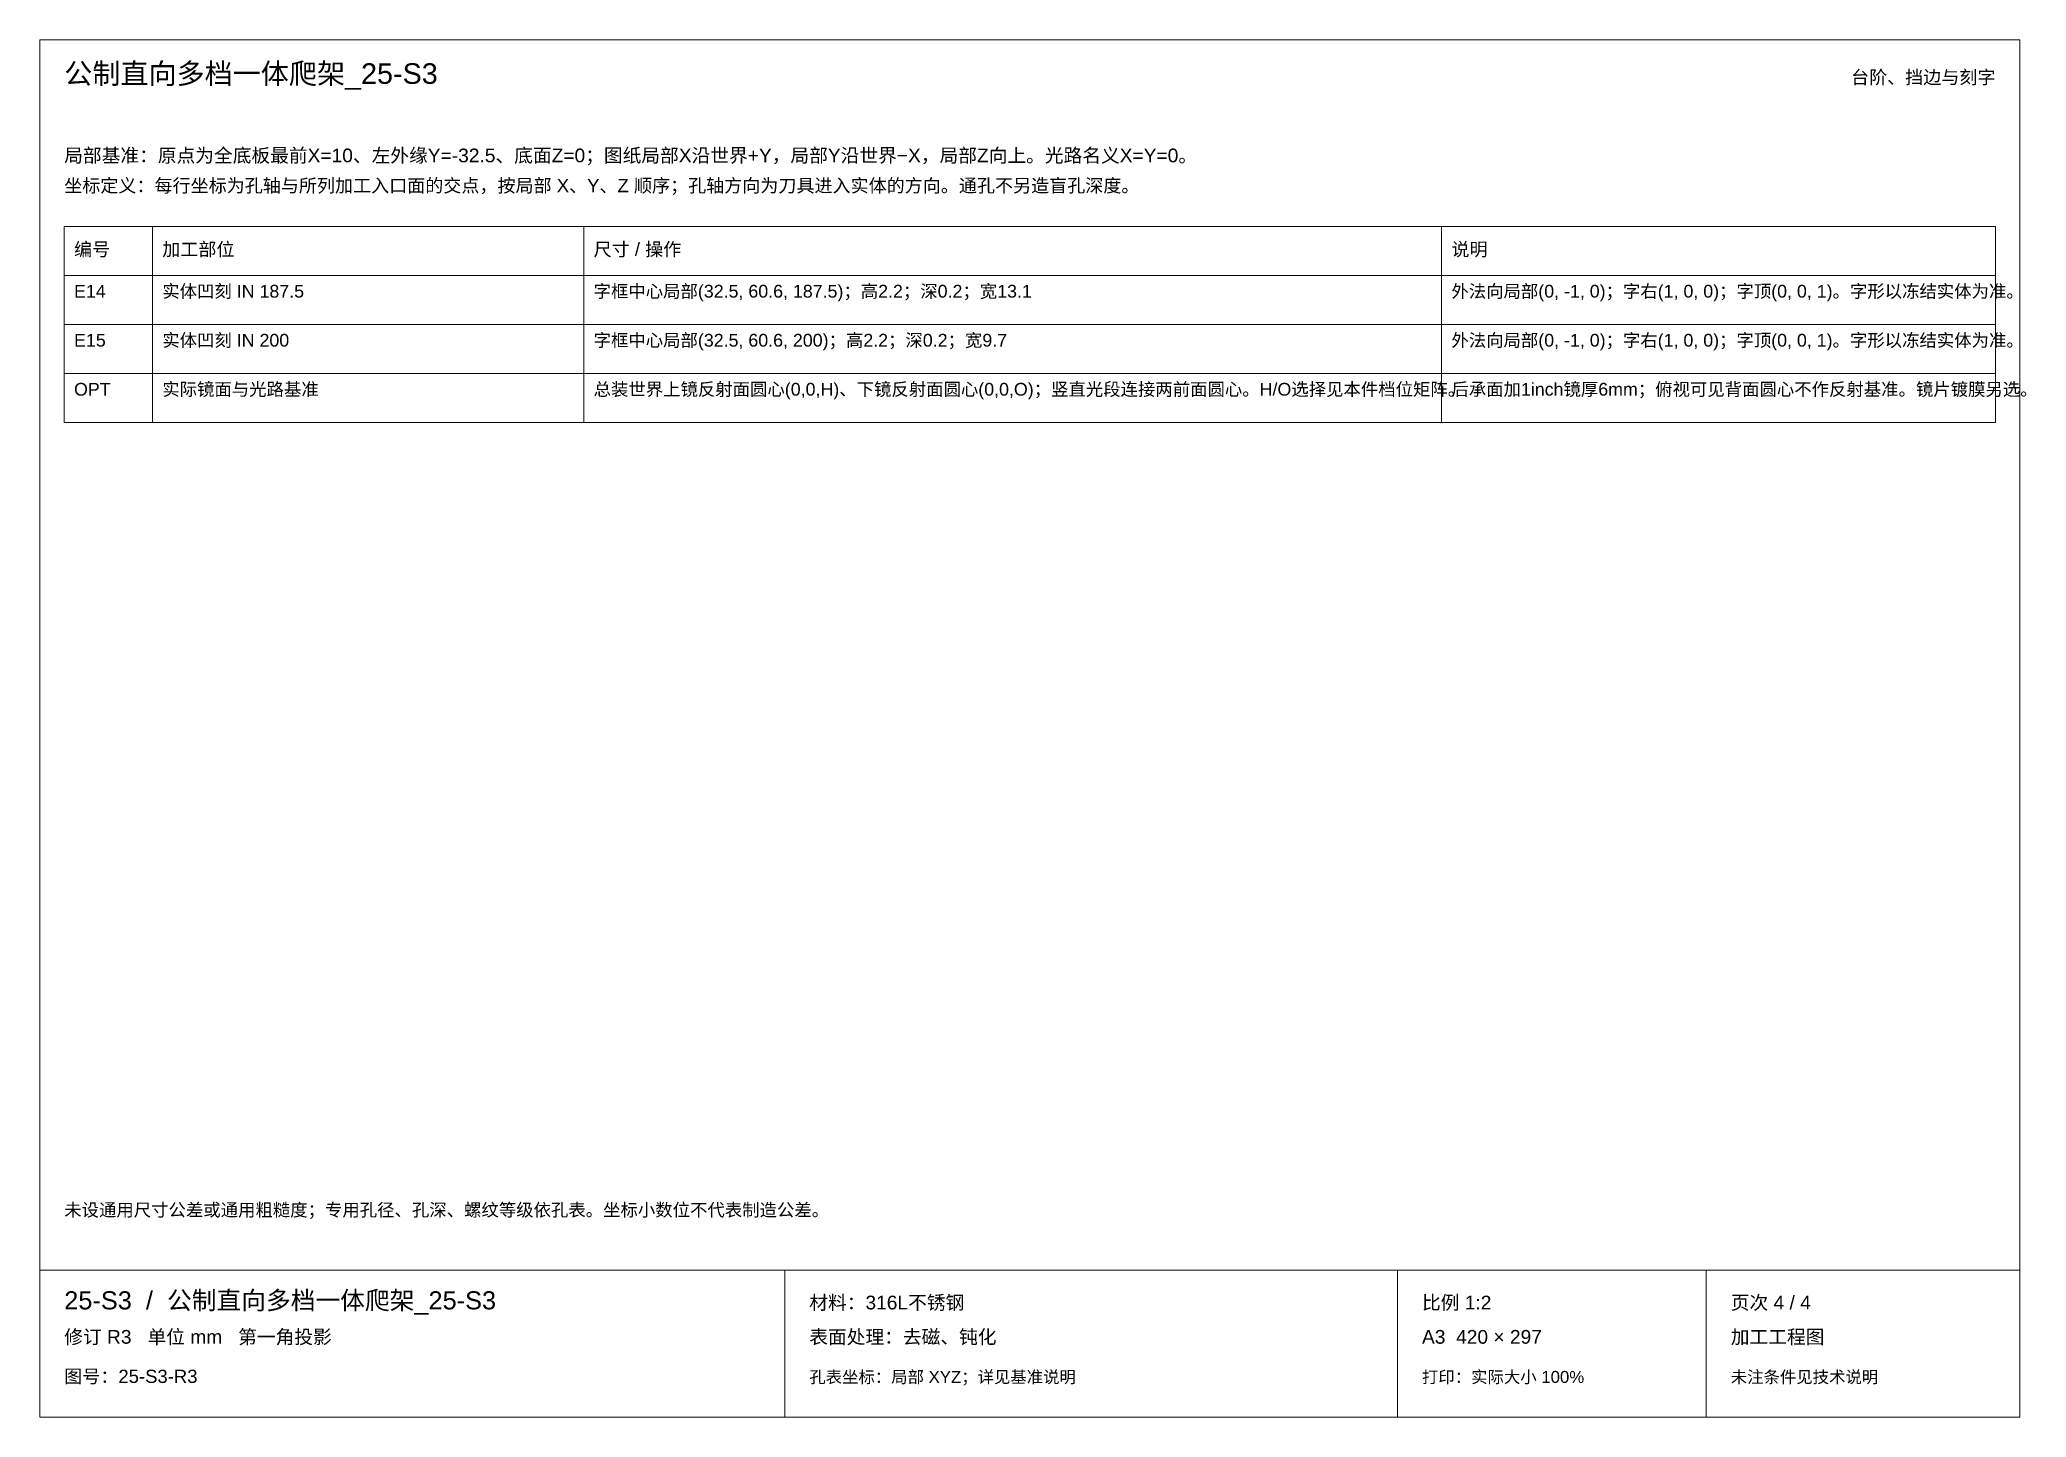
# Paper-space layout '04_孔表及加工说明' of a CAD drawing. Header units: millimetres. Extents: x 8 to 413, y 8 to 289.
import ezdxf
from ezdxf.enums import TextEntityAlignment as Align

# ---------------------------------------------------------------- set-up
doc = ezdxf.new("R2010")
doc.units = ezdxf.units.MM
doc.layers.add('ANNOTATIONS', color=7, linetype='CONTINUOUS', lineweight=18)
doc.styles.add('CJK', font='Arial Unicode.ttf')

psp = doc.layouts.new('04_孔表及加工说明')

# ---------------------------------------------------------------- linework, layer by layer
at = {"layer": 'ANNOTATIONS'}
for p, q in [((412, 289), (8, 289)), ((8, 289), (8, 8)), ((412, 8), (412, 289)), ((31, 250.9), (13, 250.9)), ((13, 250.9), (13, 240.9)), ((31, 240.9), (31, 250.9)), ((119, 250.9), (31, 250.9)), ((31, 250.9), (31, 240.9)), ((119, 240.9), (119, 250.9)), ((294, 250.9), (119, 250.9)), ((119, 250.9), (119, 240.9)), ((294, 240.9), (294, 250.9)), ((407, 250.9), (294, 250.9)), ((294, 250.9), (294, 240.9)), ((407, 240.9), (407, 250.9)), ((13, 240.9), (31, 240.9)), ((31, 240.9), (13, 240.9)), ((13, 240.9), (13, 230.9)), ((31, 240.9), (119, 240.9)), ((31, 230.9), (31, 240.9)), ((119, 240.9), (31, 240.9)), ((31, 240.9), (31, 230.9)), ((119, 240.9), (294, 240.9)), ((119, 230.9), (119, 240.9)), ((294, 240.9), (119, 240.9)), ((119, 240.9), (119, 230.9)), ((294, 240.9), (407, 240.9)), ((294, 230.9), (294, 240.9)), ((407, 240.9), (294, 240.9)), ((294, 240.9), (294, 230.9)), ((407, 230.9), (407, 240.9)), ((13, 230.9), (31, 230.9)), ((31, 230.9), (13, 230.9)), ((13, 230.9), (13, 220.9)), ((31, 230.9), (119, 230.9)), ((31, 220.9), (31, 230.9)), ((119, 230.9), (31, 230.9)), ((31, 230.9), (31, 220.9)), ((119, 230.9), (294, 230.9)), ((119, 220.9), (119, 230.9)), ((294, 230.9), (119, 230.9)), ((119, 230.9), (119, 220.9)), ((294, 230.9), (407, 230.9)), ((294, 220.9), (294, 230.9)), ((407, 230.9), (294, 230.9)), ((294, 230.9), (294, 220.9)), ((407, 220.9), (407, 230.9)), ((13, 220.9), (31, 220.9)), ((31, 220.9), (13, 220.9)), ((13, 220.9), (13, 210.9)), ((31, 220.9), (119, 220.9)), ((31, 210.9), (31, 220.9)), ((119, 220.9), (31, 220.9)), ((31, 220.9), (31, 210.9)), ((119, 220.9), (294, 220.9)), ((119, 210.9), (119, 220.9)), ((294, 220.9), (119, 220.9)), ((119, 220.9), (119, 210.9)), ((294, 220.9), (407, 220.9)), ((294, 210.9), (294, 220.9)), ((407, 220.9), (294, 220.9)), ((294, 220.9), (294, 210.9)), ((407, 210.9), (407, 220.9)), ((13, 210.9), (31, 210.9)), ((31, 210.9), (119, 210.9)), ((119, 210.9), (294, 210.9)), ((294, 210.9), (407, 210.9)), ((8, 38), (412, 38)), ((160, 8), (160, 38)), ((285, 8), (285, 38)), ((348, 8), (348, 38)), ((8, 8), (412, 8))]:
    psp.add_line(p, q, dxfattribs=at)

# ---------------------------------------------------------------- texts
at = {"layer": 'ANNOTATIONS', "style": 'CJK'}
for s, height, p in [('公制直向多档一体爬架_25-S3', 4.2, (13, 280)), ('局部基准：原点为全底板最前X=10、左外缘Y=-32.5、底面Z=0；图纸局部X沿世界+Y，局部Y沿世界−X，局部Z向上。光路名义X=Y=0。', 2.8, (13, 264)), ('坐标定义：每行坐标为孔轴与所列加工入口面的交点，按局部 X、Y、Z 顺序；孔轴方向为刀具进入实体的方向。通孔不另造盲孔深度。', 2.7, (13, 257.9)), ('编号', 2.7, (15, 244.9)), ('加工部位', 2.7, (33, 244.9)), ('尺寸 / 操作', 2.7, (121, 244.9)), ('说明', 2.7, (296, 244.9)), ('实体凹刻 IN 187.5', 2.6, (33, 236.4)), ('字框中心局部(32.5, 60.6, 187.5)；高2.2；深0.2；宽13.1', 2.6, (121, 236.4)), ('外法向局部(0, -1, 0)；字右(1, 0, 0)；字顶(0, 0, 1)。字形以冻结实体为准。', 2.6, (296, 236.4)), ('E14', 2.6, (15, 236.4)), ('E15', 2.6, (15, 226.4)), ('实体凹刻 IN 200', 2.6, (33, 226.4)), ('字框中心局部(32.5, 60.6, 200)；高2.2；深0.2；宽9.7', 2.6, (121, 226.4)), ('外法向局部(0, -1, 0)；字右(1, 0, 0)；字顶(0, 0, 1)。字形以冻结实体为准。', 2.6, (296, 226.4)), ('OPT', 2.6, (15, 216.4)), ('实际镜面与光路基准', 2.6, (33, 216.4)), ('总装世界上镜反射面圆心(0,0,H)、下镜反射面圆心(0,0,O)；竖直光段连接两前面圆心。H/O选择见本件档位矩阵。', 2.6, (121, 216.4)), ('后承面加1inch镜厚6mm；俯视可见背面圆心不作反射基准。镜片镀膜另选。', 2.6, (296, 216.4)), ('未设通用尺寸公差或通用粗糙度；专用孔径、孔深、螺纹等级依孔表。坐标小数位不代表制造公差。', 2.6, (13, 49)), ('25-S3  /  公制直向多档一体爬架_25-S3', 3.7, (13, 30)), ('材料：316L不锈钢', 2.8, (165, 30)), ('比例 1:2', 2.8, (290, 30)), ('页次 4 / 4', 2.8, (353, 30)), ('修订 R3   单位 mm   第一角投影', 2.8, (13, 23)), ('表面处理：去磁、钝化', 2.8, (165, 23)), ('A3  420 × 297', 2.8, (290, 23)), ('加工工程图', 2.8, (353, 23)), ('图号：25-S3-R3', 2.7, (13, 15)), ('孔表坐标：局部 XYZ；详见基准说明', 2.45, (165, 15)), ('打印：实际大小 100%', 2.45, (290, 15)), ('未注条件见技术说明', 2.45, (353, 15))]:
    psp.add_text(s, height=height, dxfattribs=at).set_placement(p)
psp.add_text('台阶、挡边与刻字', height=2.7, dxfattribs=at).set_placement((407, 280), align=Align.RIGHT)

doc.saveas('drawing.dxf')
